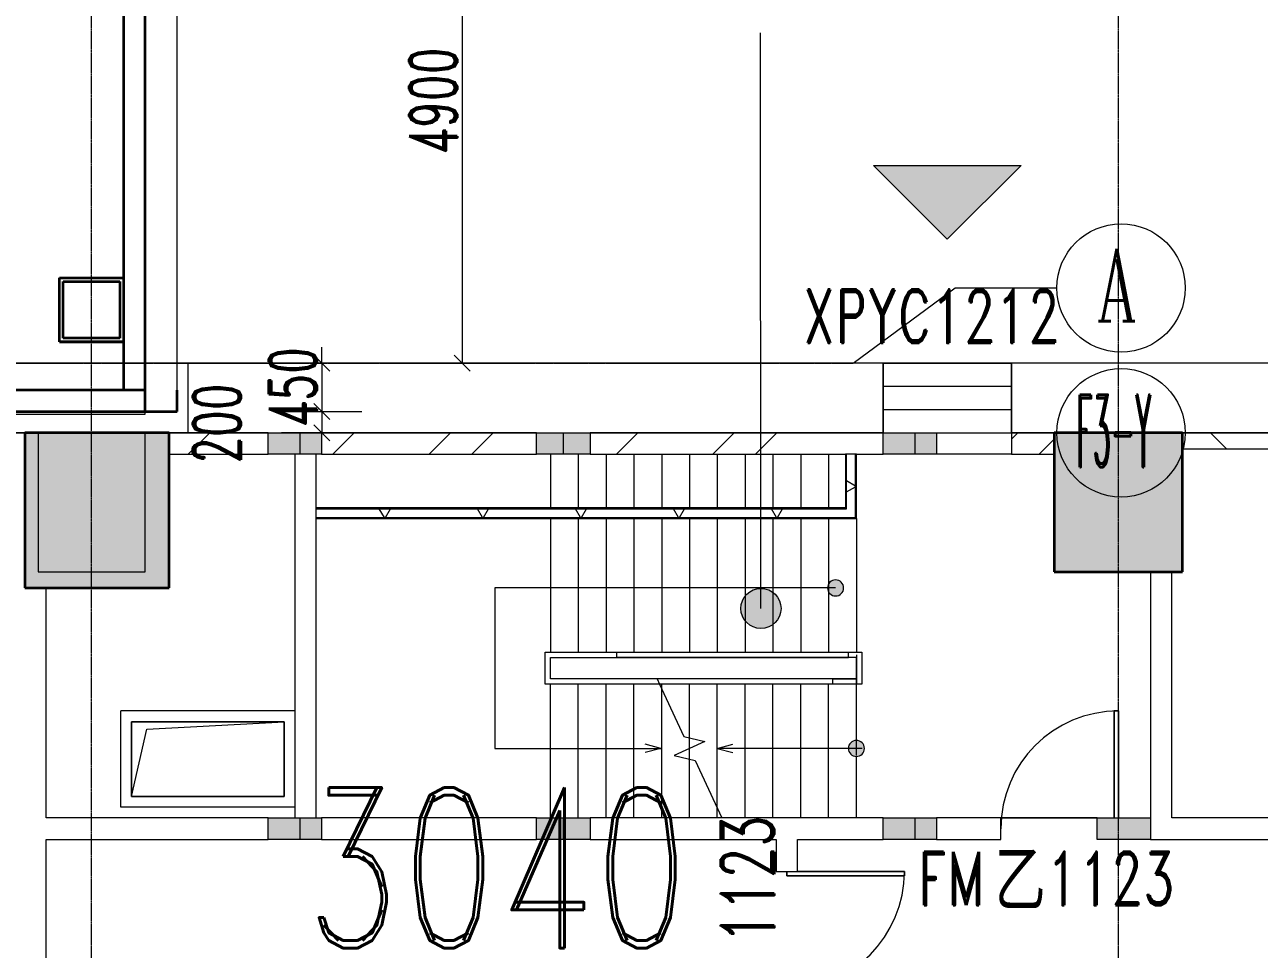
# Model space of a CAD drawing. Header units: millimetres. Extents: x -150677 to 326800, y -31706 to 192400.
# Drawn here: x 244175 to 255717, y 153573 to 162215 of the extents above; entities that cross this region are included whole.
import ezdxf

# ---------------------------------------------------------------- set-up
doc = ezdxf.new("R2010")
doc.units = ezdxf.units.MM
for name, pattern in [('X-HLP3-AR-F3-LAY-03-001$0$X-HLP3-AR-PB6A-LAY-03-001$0$轴网线', [22.24, 12.7, -3.18, 3.18, -3.18]), ('X-HLP3-AR-F3-LAY-03-001$0$架空线', [3.97, 2.38, -1.59]), ('X-HLP3-AR-F3-LAY-03-001$0$轴网线', [22.04, 18.38, -1.83, 0, -1.83])]:
    doc.linetypes.add(name, pattern=pattern)
doc.layers.get('0').update_dxf_attribs({"color": 8})
doc.layers.get('Defpoints').update_dxf_attribs({"color": 8})
for name, color, linetype, lineweight in [('X-HLP3-AR-F3-LAY-03-001$0$A-ANNO-DIMS', 8, 'Continuous', 9), ('X-HLP3-AR-F3-LAY-03-001$0$A-ANNO-NOTE', 8, 'Continuous', 5), ('X-HLP3-AR-F3-LAY-03-001$0$A-AREA-IDEN', 8, 'Continuous', 9), ('X-HLP3-AR-F3-LAY-03-001$0$A-DETL-GENF', 8, 'Continuous', 18), ('X-HLP3-AR-F3-LAY-03-001$0$A-DOOR', 8, 'Continuous', 5), ('X-HLP3-AR-F3-LAY-03-001$0$A-DOOR-IDEN', 8, 'Continuous', 9), ('X-HLP3-AR-F3-LAY-03-001$0$A-DOOR-OPNG', 8, 'Continuous', 5), ('X-HLP3-AR-F3-LAY-03-001$0$A-FLOR', 8, 'Continuous', 5), ('X-HLP3-AR-F3-LAY-03-001$0$A-FLOR-HRAL', 8, 'Continuous', 5), ('X-HLP3-AR-F3-LAY-03-001$0$A-GENM', 8, 'Continuous', 5), ('X-HLP3-AR-F3-LAY-03-001$0$A-GLAZ', 8, 'Continuous', 5), ('X-HLP3-AR-F3-LAY-03-001$0$A-GLAZ-IDEN', 8, 'Continuous', 9), ('X-HLP3-AR-F3-LAY-03-001$0$A-WALL', 8, 'Continuous', 5), ('X-HLP3-AR-F3-LAY-03-001$0$A-WALL-FNSH', 8, 'Continuous', 9), ('X-HLP3-AR-F3-LAY-03-001$0$A-WALL-PATT', 8, 'Continuous', 9), ('X-HLP3-AR-F3-LAY-03-001$0$S-COLS', 8, 'Continuous', 5), ('X-HLP3-AR-F3-LAY-03-001$0$S-GRID', 8, 'Continuous', 9), ('X-HLP3-AR-F3-LAY-03-001$0$S-STRS', 8, 'Continuous', 5), ('X-HLP3-AR-F3-LAY-03-001$0$S-STRS-MBND', 8, 'Continuous', 5), ('X-HLP3-AR-F3-LAY-03-001$0$X-HLP3-AR-PB6A-LAY-03-001$0$A-ANNO-DIMS', 211, 'Continuous', 15), ('X-HLP3-AR-F3-LAY-03-001$0$X-HLP3-AR-PB6A-LAY-03-001$0$A-DETL', 90, 'Continuous', 18), ('X-HLP3-AR-F3-LAY-03-001$0$X-HLP3-AR-PB6A-LAY-03-001$0$A-DETL-GENF', 92, 'Continuous', 18), ('X-HLP3-AR-F3-LAY-03-001$0$X-HLP3-AR-PB6A-LAY-03-001$0$A-FLOR', 192, 'Continuous', 15), ('X-HLP3-AR-F3-LAY-03-001$0$X-HLP3-AR-PB6A-LAY-03-001$0$A-WALL', 113, 'Continuous', 15), ('X-HLP3-AR-F3-LAY-03-001$0$X-HLP3-AR-PB6A-LAY-03-001$0$S-COLS', 52, 'Continuous', 15), ('X-HLP3-AR-F3-LAY-03-001$0$X-HLP3-AR-PB6A-LAY-03-001$0$S-GRID', 1, 'Continuous', 15), ('X-HLP3-AR-F3-LAY-03-001$0$X-HLP3-AR-PB6A-LAY-03-001$0$S-GRID-IDEN', 1, 'Continuous', 18)]:
    doc.layers.add(name, color=color, linetype=linetype, lineweight=lineweight)
doc.styles.add('X-HLP3-AR-F3-LAY-03-001$0$RomanD', font='romand__.ttf', dxfattribs={"width": 0.7, "height": 1500})
doc.styles.add('X-HLP3-AR-F3-LAY-03-001$0$RomanD_1', font='romand__.ttf', dxfattribs={"width": 0.7, "height": 500})
doc.styles.add('X-HLP3-AR-F3-LAY-03-001$0$RomanD_3', font='romand__.ttf', dxfattribs={"width": 0.65, "height": 1400})
doc.styles.add('X-HLP3-AR-F3-LAY-03-001$0$X-HLP3-AR-PB6A-LAY-03-001$0$RomanC', font='romanc__.ttf', dxfattribs={"width": 0.65, "height": 675})
doc.styles.add('X-HLP3-AR-F3-LAY-03-001$0$X-HLP3-AR-PB6A-LAY-03-001$0$RomanD', font='romand__.ttf', dxfattribs={"width": 0.3, "height": 675})
doc.styles.add('X-HLP3-AR-F3-LAY-03-001$0$X-HLP3-AR-PB6A-LAY-03-001$0$RomanD_1', font='romand__.ttf', dxfattribs={"width": 0.65, "height": 450})
doc.styles.add('X-HLP3-AR-F3-LAY-03-001$0$微软雅黑', font='Microsoft YaHei.ttf', dxfattribs={"width": 0.7, "height": 500})
doc.dimstyles.new('X-HLP3-AR-F3-LAY-03-001$0$第一_二道尺寸线', dxfattribs={"dimscale": 304.8, "dimtxt": 1405.004626, "dimasz": 1.64042, "dimexe": 4.10105, "dimexo": 0.0625, "dimgap": 0, "dimtad": 1, "dimdec": 0, "dimzin": 0, "dimdsep": 46, "dimtxsty": 'X-HLP3-AR-F3-LAY-03-001$0$RomanD_3', "dimblk1": 'X-HLP3-AR-F3-LAY-03-001$0$_Oblique', "dimblk2": 'X-HLP3-AR-F3-LAY-03-001$0$_Oblique', "dimsah": 1, "dimcen": 0.09, "dimazin": 0, "dimtfac": 1, "dimtdec": 4, "dimtix": 1, "dimtmove": 0, "dimatfit": 3, "dimfxl": 8.2021, "dimfxlon": 1, "dimtvp": 1, "dimtolj": 1, "dimtzin": 0, "dimlwd": 18, "dimlwe": 18, "dimarcsym": 2})
pattern_1 = [(45, (-4e-09, 2e-10), (-1060.66, 1060.66), []), (135, (-4e-09, 2e-10), (-1060.66, -1060.66), [])]

# ---------------------------------------------------------------- blocks, each defined once
blk = doc.blocks.new('X-HLP3-AR-F3-LAY-03-001$0$X-ST-F3-03-C-001_HLP2_rvt-1-LAY-3F-1_500-A')
at = {"layer": 'X-HLP3-AR-F3-LAY-03-001$0$S-COLS', "true_color": 0xc0c0c0}
for points in [[(244716, 156950), (245525, 156950), (245525, 158400), (244175, 158400), (244180, 156950), (244661, 156950)], [(253800, 157100), (255000, 157100), (255000, 158400), (253800, 158400), (253800, 157612)]]:
    blk.add_hatch(color=9, dxfattribs=at).paths.add_polyline_path(points, flags=0)
at = {"layer": 'X-HLP3-AR-F3-LAY-03-001$0$S-COLS', "true_color": 0x808080}
for points in [[(246750, 158200), (246750, 158400), (246450, 158400), (246450, 158200), (246700, 158200)], [(246900, 158200), (246950, 158205), (246950, 158400), (246750, 158400), (246750, 158200), (246878, 158200)], [(249210, 158200), (249210, 158400), (248960, 158400), (248960, 158200), (249090, 158200)], [(249460, 158200), (249460, 158400), (249210, 158400), (249210, 158200)], [(252200, 158200), (252500, 158200), (252500, 158400), (252200, 158400), (252200, 158250)], [(252500, 158200), (252700, 158200), (252700, 158400), (252500, 158400), (252500, 158250)], [(246450, 154600), (246750, 154600), (246750, 154800), (246450, 154800), (246450, 154764)], [(246879, 154600), (246950, 154600), (246950, 154800), (246750, 154800), (246750, 154600)], [(249210, 154600), (249210, 154800), (248960, 154800), (248960, 154600)], [(249210, 154600), (249460, 154600), (249460, 154800), (249210, 154800), (249210, 154693)], [(252500, 154600), (252500, 154800), (252200, 154800), (252200, 154600)], [(252700, 154600), (252700, 154800), (252500, 154800), (252500, 154600)], [(254544, 154600), (254700, 154600), (254700, 154800), (254200, 154800), (254200, 154600), (254400, 154600)]]:
    blk.add_hatch(color=8, dxfattribs=at).paths.add_polyline_path(points, flags=0)
at = {"layer": 'X-HLP3-AR-F3-LAY-03-001$0$S-COLS', "color": 8, "lineweight": 35, "true_color": 0x808080}
for p, q in [((245525, 158400), (244175, 158400)), ((244175, 158400), (244175, 156950)), ((245525, 156950), (245525, 158400)), ((255000, 158400), (253800, 158400)), ((253800, 158400), (253800, 157100)), ((255000, 157100), (255000, 158400)), ((253800, 157100), (255000, 157100)), ((244175, 156950), (245525, 156950))]:
    blk.add_line(p, q, dxfattribs=at)
at = {"layer": 'X-HLP3-AR-F3-LAY-03-001$0$S-COLS', "color": 9, "lineweight": 15, "true_color": 0xc0c0c0}
for p, q in [((246450, 158200), (246450, 158400)), ((246450, 158400), (246750, 158400)), ((246750, 158400), (246950, 158400)), ((246750, 158200), (246750, 158400)), ((246950, 158400), (246950, 158200)), ((248960, 158400), (249210, 158400)), ((248960, 158200), (248960, 158400)), ((249210, 158400), (249460, 158400)), ((249210, 158400), (249210, 158200)), ((249460, 158400), (249460, 158200)), ((252200, 158200), (252200, 158400)), ((252200, 158400), (252500, 158400)), ((252500, 158400), (252700, 158400)), ((252500, 158200), (252500, 158400)), ((252700, 158400), (252700, 158200)), ((246750, 158200), (246450, 158200)), ((246950, 158200), (246750, 158200)), ((249210, 158200), (248960, 158200)), ((249460, 158200), (249210, 158200)), ((252500, 158200), (252200, 158200)), ((252700, 158200), (252500, 158200)), ((246450, 154600), (246450, 154800)), ((246450, 154800), (246750, 154800)), ((246750, 154800), (246950, 154800)), ((246750, 154600), (246750, 154800)), ((246950, 154800), (246950, 154600)), ((248960, 154800), (249210, 154800)), ((248960, 154600), (248960, 154800)), ((249210, 154800), (249460, 154800)), ((249210, 154800), (249210, 154600)), ((249460, 154800), (249460, 154600)), ((252200, 154600), (252200, 154800)), ((252200, 154800), (252500, 154800)), ((252500, 154800), (252700, 154800)), ((252500, 154600), (252500, 154800)), ((252700, 154800), (252700, 154600)), ((254200, 154800), (254500, 154800)), ((254200, 154600), (254200, 154800)), ((254500, 154800), (254700, 154800)), ((254700, 154800), (254700, 154600)), ((246750, 154600), (246450, 154600)), ((246950, 154600), (246750, 154600)), ((249210, 154600), (248960, 154600)), ((249460, 154600), (249210, 154600)), ((252500, 154600), (252200, 154600)), ((252700, 154600), (252500, 154600)), ((254700, 154600), (254200, 154600))]:
    blk.add_line(p, q, dxfattribs=at)
blk = doc.blocks.new('X-HLP3-AR-F3-LAY-03-001$0$栏杆扶手 - 栏杆扶手-1431044-LAY-3F-1_500-A')
at = {"layer": 'X-HLP3-AR-F3-LAY-03-001$0$A-FLOR-HRAL', "lineweight": 15}
for p, q in [((249040, 156350), (249710, 156350)), ((249040, 156050), (249040, 156350)), ((249090, 156300), (249710, 156300)), ((249090, 156100), (249090, 156300)), ((249090, 156050), (249040, 156050)), ((249090, 156050), (249040, 156050)), ((249090, 156050), (249040, 156050)), ((250087, 156100), (249090, 156100)), ((250110, 156050), (249090, 156050))]:
    blk.add_line(p, q, dxfattribs=at)
blk = doc.blocks.new('X-HLP3-AR-F3-LAY-03-001$0$顶部扶栏类型 - 顶部扶栏_内部_-1431052-LAY-3F-1_500-A')
at = {"layer": 'X-HLP3-AR-F3-LAY-03-001$0$A-FLOR-HRAL', "lineweight": 15}
for p, q in [((249710, 156300), (249710, 156350)), ((249710, 156350), (251875, 156350)), ((251875, 156300), (249710, 156300)), ((251875, 156300), (251875, 156350)), ((251875, 156350), (252000, 156350)), ((251950, 156300), (251875, 156300)), ((251950, 156225), (251950, 156300)), ((252000, 156350), (252000, 156225)), ((251950, 156100), (251950, 156225)), ((252000, 156225), (252000, 156050)), ((252000, 156050), (251950, 156050))]:
    blk.add_line(p, q, dxfattribs=at)
blk = doc.blocks.new('X-HLP3-AR-F3-LAY-03-001$0$顶部扶栏类型 - 顶部扶栏_内部_-V28-LAY-3F-1_500-A')
at = {"layer": 'X-HLP3-AR-F3-LAY-03-001$0$A-FLOR-HRAL', "lineweight": 15}
for p, q in [((249710, 156350), (251875, 156350)), ((249710, 156300), (251875, 156300)), ((251875, 156350), (252000, 156350)), ((251950, 156325), (251950, 156225)), ((252000, 156350), (252000, 156225)), ((251950, 156225), (251950, 156100)), ((252000, 156225), (252000, 156050)), ((252000, 156050), (251950, 156050))]:
    blk.add_line(p, q, dxfattribs=at)
blk = doc.blocks.new('X-HLP3-AR-F3-LAY-03-001$0$顶部扶栏类型 - 顶部扶栏_内部_-1431166-LAY-3F-1_500-A')
at = {"layer": 'X-HLP3-AR-F3-LAY-03-001$0$A-FLOR-HRAL', "lineweight": 15}
for p, q in [((251730, 156050), (251730, 156100)), ((251730, 156100), (251950, 156100)), ((251950, 156050), (251730, 156050)), ((251950, 156100), (251950, 156050))]:
    blk.add_line(p, q, dxfattribs=at)
blk = doc.blocks.new('X-HLP3-AR-F3-LAY-03-001$0$顶部扶栏类型 - 顶部扶栏_内部_-V29-LAY-3F-1_500-A')
at = {"layer": 'X-HLP3-AR-F3-LAY-03-001$0$A-FLOR-HRAL', "lineweight": 15}
for p, q in [((250087, 156100), (250110, 156050)), ((251950, 156100), (250087, 156100)), ((251950, 156050), (250110, 156050)), ((251950, 156050), (251950, 156100))]:
    blk.add_line(p, q, dxfattribs=at)
blk = doc.blocks.new('X-HLP3-AR-F3-LAY-03-001$0$上楼梯路径-B - 顺砌剖面-V94-LAY-3F-1_500-A')
at = {"layer": 'X-HLP3-AR-F3-LAY-03-001$0$A-DETL-GENF', "true_color": 0x808080}
blk.add_hatch(color=8, dxfattribs=at).paths.add_polyline_path([(0, 160), (19, 160), (53, 179), (72, 213), (72, 242), (65, 270), (38, 297), (0, 307), (-37, 297), (-65, 270), (-75, 232), (-65, 200), (-53, 179), (-19, 160)], flags=0)
at = {"layer": 'X-HLP3-AR-F3-LAY-03-001$0$A-DETL-GENF'}
for p, q in [((-1300, 232), (-1155, 271)), ((-79, 232), (-1300, 232)), ((-1300, 232), (-1155, 193)), ((53, 232), (-70, 232))]:
    blk.add_line(p, q, dxfattribs=at)
for start, end in [(360, 180), (180, 360)]:
    blk.add_arc((0, 232), 75, start, end, dxfattribs=at)
blk = doc.blocks.new('X-HLP3-AR-F3-LAY-03-001$0$下楼梯路径-D - 顺砌剖面-1884693-LAY-3F-1_500-A')
at = {"layer": 'X-HLP3-AR-F3-LAY-03-001$0$A-DETL-GENF', "true_color": 0x808080}
blk.add_hatch(color=8, dxfattribs=at).paths.add_polyline_path([(671, 1236), (634, 1226), (606, 1198), (599, 1180), (599, 1142), (606, 1123), (634, 1096), (671, 1086), (704, 1096), (724, 1108), (736, 1123), (746, 1161), (736, 1198), (709, 1226), (691, 1231)], flags=0)
at = {"layer": 'X-HLP3-AR-F3-LAY-03-001$0$A-DETL-GENF'}
for p, q in [((599, 1161), (-2515, 1161)), ((-2515, 1161), (-2515, -339)), ((671, 1161), (599, 1161)), ((-2515, -339), (-964, -339)), ((-964, -339), (-1109, -300)), ((-964, -339), (-1109, -378))]:
    blk.add_line(p, q, dxfattribs=at)
for start, end in [(0, 180), (180, 360)]:
    blk.add_arc((671, 1161), 75, start, end, dxfattribs=at)
blk = doc.blocks.new('X-HLP3-AR-F3-LAY-03-001$0$AR-F3-00-STA-001_HLP2_rvt-1-LAY-3F-1_500-A')
at = {"layer": 'X-HLP3-AR-F3-LAY-03-001$0$S-STRS', "lineweight": 15}
for p, q in [((249090, 158200), (249090, 157700)), ((249350, 158200), (249350, 157700)), ((249610, 158200), (249610, 157700)), ((249870, 158200), (249870, 157700)), ((250130, 158200), (250130, 157700)), ((250390, 158200), (250390, 157700)), ((250650, 158200), (250650, 157700)), ((250910, 158200), (250910, 157700)), ((251170, 158200), (251170, 157700)), ((251430, 158200), (251430, 157700)), ((251690, 158200), (251690, 157700)), ((249090, 157600), (249090, 156350)), ((249350, 157600), (249350, 156350)), ((249610, 157600), (249610, 156350)), ((249870, 157600), (249870, 156350)), ((250130, 157600), (250130, 156350)), ((250390, 157600), (250390, 156350)), ((250650, 157600), (250650, 156350)), ((250910, 157600), (250910, 156350)), ((251170, 157600), (251170, 156350)), ((251430, 157600), (251430, 156350)), ((251690, 157600), (251690, 156983)), ((251950, 157600), (251950, 156350)), ((251690, 156983), (251690, 156917)), ((251690, 156917), (251690, 156350)), ((249090, 154800), (249090, 156050)), ((249350, 154800), (249350, 156050)), ((249610, 154800), (249610, 156050)), ((249870, 154800), (249870, 156050)), ((250130, 156008), (250130, 156050)), ((250390, 155550), (250390, 156050)), ((250650, 154892), (250650, 156050)), ((250910, 154800), (250910, 156050)), ((251170, 154800), (251170, 156050)), ((251430, 154800), (251430, 156050)), ((251690, 154800), (251690, 156050)), ((251950, 155525), (251950, 156050)), ((250130, 154800), (250130, 156008)), ((250390, 155450), (250390, 155550)), ((251950, 155383), (251950, 155525)), ((250390, 155350), (250390, 155450)), ((251950, 154800), (251950, 155378)), ((250390, 154800), (250390, 155350)), ((250650, 154800), (250650, 154892)), ((253300, 154800), (254200, 154800))]:
    blk.add_line(p, q, dxfattribs=at)
at = {"layer": 'X-HLP3-AR-F3-LAY-03-001$0$S-STRS', "linetype": 'X-HLP3-AR-F3-LAY-03-001$0$架空线', "lineweight": 15}
for p, q in [((249090, 158200), (249090, 157700)), ((249350, 158200), (249350, 157700)), ((249610, 158200), (249610, 157700)), ((249870, 158200), (249870, 157700)), ((250130, 158200), (250130, 157700)), ((250390, 158200), (250390, 157700)), ((250650, 158200), (250650, 157700)), ((250910, 158200), (250910, 157700)), ((251170, 158200), (251170, 157700)), ((251430, 158200), (251430, 157700)), ((251690, 158200), (251690, 157700)), ((249090, 157600), (249090, 156350)), ((249350, 157600), (249350, 156350)), ((249610, 157600), (249610, 156350)), ((249870, 157600), (249870, 156350)), ((250130, 157600), (250130, 156350)), ((250390, 157600), (250390, 156350)), ((250650, 157600), (250650, 156350)), ((250910, 157600), (250910, 156350)), ((251170, 157600), (251170, 156350)), ((251430, 157600), (251430, 156350)), ((251690, 157600), (251690, 156983)), ((251950, 157600), (251950, 156350)), ((251690, 156983), (251690, 156917)), ((251690, 156917), (251690, 156350)), ((249090, 154800), (249090, 156050)), ((249350, 154800), (249350, 156050)), ((249610, 154800), (249610, 156050)), ((249870, 154800), (249870, 156050)), ((250130, 156008), (250130, 156050)), ((250390, 155550), (250390, 156050)), ((250650, 154892), (250650, 156050)), ((250910, 154800), (250910, 156050)), ((251170, 154800), (251170, 156050)), ((251430, 154800), (251430, 156050)), ((251690, 154800), (251690, 156050)), ((251950, 155525), (251950, 156050)), ((250130, 154800), (250130, 156008)), ((250390, 155450), (250390, 155550)), ((251950, 155383), (251950, 155525)), ((250390, 155350), (250390, 155450)), ((251950, 154800), (251950, 155378)), ((250390, 154800), (250390, 155350)), ((250650, 154800), (250650, 154892))]:
    blk.add_line(p, q, dxfattribs=at)
at = {"layer": 'X-HLP3-AR-F3-LAY-03-001$0$S-STRS-MBND', "lineweight": 15}
for p, q in [((250110, 156050), (250337, 155563)), ((250532, 155516), (250248, 155384)), ((250337, 155563), (250532, 155516)), ((250248, 155384), (250443, 155337)), ((250443, 155337), (250693, 154800))]:
    blk.add_line(p, q, dxfattribs=at)
at = {"lineweight": 15}
for name, p in [('X-HLP3-AR-F3-LAY-03-001$0$下楼梯路径-D - 顺砌剖面-1884693-LAY-3F-1_500-A', (251085, 155789)), ('X-HLP3-AR-F3-LAY-03-001$0$上楼梯路径-B - 顺砌剖面-V94-LAY-3F-1_500-A', (251950, 155218))]:
    blk.add_blockref(name, p, dxfattribs=at)
at = {"color": 163, "lineweight": 15, "true_color": 0x667fcc}
for name in ['X-HLP3-AR-F3-LAY-03-001$0$栏杆扶手 - 栏杆扶手-1431044-LAY-3F-1_500-A', 'X-HLP3-AR-F3-LAY-03-001$0$顶部扶栏类型 - 顶部扶栏_内部_-1431052-LAY-3F-1_500-A', 'X-HLP3-AR-F3-LAY-03-001$0$顶部扶栏类型 - 顶部扶栏_内部_-V28-LAY-3F-1_500-A', 'X-HLP3-AR-F3-LAY-03-001$0$顶部扶栏类型 - 顶部扶栏_内部_-V29-LAY-3F-1_500-A', 'X-HLP3-AR-F3-LAY-03-001$0$顶部扶栏类型 - 顶部扶栏_内部_-1431166-LAY-3F-1_500-A']:
    blk.add_blockref(name, (0, 0), dxfattribs=at)
blk = doc.blocks.new('X-HLP3-AR-F3-LAY-03-001$0$单扇平开防火门_带观察窗 - FM乙1123-V52-LAY-3F-1_500-A')
at = {"layer": 'X-HLP3-AR-F3-LAY-03-001$0$A-DOOR'}
for p, q in [((550, 1100), (510, 1100)), ((510, 1100), (510, 100)), ((510, 1100), (550, 1100)), ((510, 900), (510, 1100)), ((550, 100), (550, 1100)), ((550, 1100), (550, 900)), ((510, 700), (510, 900)), ((550, 900), (550, 700)), ((510, 100), (510, 700)), ((550, 700), (550, 100))]:
    blk.add_line(p, q, dxfattribs=at)
blk.add_arc((550, 0), 1100, 90, 180, dxfattribs=at)
at = {"layer": 'X-HLP3-AR-F3-LAY-03-001$0$A-DOOR-OPNG'}
blk.add_line((-550, -100), (-550, 100), dxfattribs=at)
blk = doc.blocks.new('X-HLP3-AR-F3-LAY-03-001$0$单扇平开防火门_带观察窗 - FM甲1123-4703356-LAY-3F-1_500-A')
at = {"layer": 'X-HLP3-AR-F3-LAY-03-001$0$A-DOOR'}
for p, q in [((510, -1100), (510, 0)), ((550, 0), (510, 0)), ((510, 0), (510, -700)), ((510, 0), (550, 0)), ((550, 0), (550, -1100)), ((550, -700), (550, -100)), ((510, -700), (510, -900)), ((550, -900), (550, -700)), ((510, -900), (510, -1100)), ((550, -1100), (550, -900)), ((550, -1100), (510, -1100)), ((510, -1100), (550, -1100))]:
    blk.add_line(p, q, dxfattribs=at)
blk.add_arc((550, 0), 1100, 180, 270, dxfattribs=at)
at = {"layer": 'X-HLP3-AR-F3-LAY-03-001$0$A-DOOR-OPNG'}
for p, q in [((-550, 100), (-550, -100)), ((550, 99), (550, -100))]:
    blk.add_line(p, q, dxfattribs=at)
blk = doc.blocks.new('X-HLP3-AR-F3-LAY-03-001$0$单扇窗 - XPYC1212-4534986-LAY-3F-1_500-A')
at = {"layer": 'X-HLP3-AR-F3-LAY-03-001$0$A-GLAZ'}
for p, q in [((100, 330), (-600, 330)), ((-600, 330), (-600, -320)), ((600, -320), (600, 330)), ((600, 113), (-600, 113)), ((-600, -103), (600, -103)), ((-600, -320), (600, -320))]:
    blk.add_line(p, q, dxfattribs=at)
blk = doc.blocks.new('X-HLP3-AR-F3-LAY-03-001$0$楼板洞口-A - F01-翻边100-4952696-LAY-3F-1_500-A')
at = {"layer": 'X-HLP3-AR-F3-LAY-03-001$0$A-GENM'}
for p, q in [((-100, -100), (-100, 800)), ((1525, 800), (-100, 800)), ((0, 0), (0, 700)), ((0, 700), (1425, 700)), ((0, 700), (0, 0)), ((1425, 700), (0, 700)), ((142.5, 630), (1425, 700)), ((1425, 700), (1425, 0)), ((1425, 0), (1425, 700)), ((0, 0), (142.5, 630)), ((1425, 0), (0, 0)), ((0, 0), (1425, 0)), ((1525, -100), (-100, -100))]:
    blk.add_line(p, q, dxfattribs=at)
blk = doc.blocks.new('X-HLP3-AR-F3-LAY-03-001$0$_Oblique')
at = {"color": 0, "linetype": 'ByBlock', "lineweight": -2}
blk.add_line((-0.5, -0.5), (0.5, 0.5), dxfattribs=at)
blk = doc.blocks.new('*D928')
at = {"layer": 'Defpoints', "color": 0, "transparency": 16777216}
for p in [(308800, 158400), (311300, 158400), (308800, 151200), (172800, -17706.224274), (180000, -17706.224274), (180000, -20206.224274)]:
    blk.add_point(p, dxfattribs=at)
at = {"layer": 'X-HLP3-AR-F3-LAY-03-001$0$A-ANNO-DIMS', "color": 0, "lineweight": 18, "transparency": 16777216}
for p, q in [((308819.05, 158400), (312550, 158400)), ((311300, 151200), (311300, 158400)), ((308819.05, 151200), (312550, 151200)), ((172800, -17725.274274), (172800, -21456.224274)), ((180000, -17725.274274), (180000, -21456.224274)), ((172800, -20206.224274), (180000, -20206.224274))]:
    blk.add_line(p, q, dxfattribs=at)
at = {"layer": 'X-HLP3-AR-F3-LAY-03-001$0$A-ANNO-DIMS', "color": 0, "lineweight": 18, "transparency": 16777216, "xscale": 500.0000000000001, "yscale": 500.0000000000001, "zscale": 500.0000000000001}
for p, rotation in [((311300, 158400), 90), ((311300, 151200), 270), ((172800, -20206.224274), 180)]:
    blk.add_blockref('X-HLP3-AR-F3-LAY-03-001$0$_Oblique', p, dxfattribs=dict(at, rotation=rotation))
blk.add_blockref('X-HLP3-AR-F3-LAY-03-001$0$_Oblique', (180000, -20206.224274), dxfattribs=at)
at = {"layer": 'X-HLP3-AR-F3-LAY-03-001$0$A-ANNO-DIMS', "color": 0, "lineweight": 18, "transparency": 16777216, "insert": (310600, 154800), "char_height": 1400, "width": 3890.7820424, "attachment_point": 5, "rotation": 90, "style": 'X-HLP3-AR-F3-LAY-03-001$0$RomanD_3'}
blk.add_mtext('\\A1;7200', dxfattribs=at)
at = {"layer": 'X-HLP3-AR-F3-LAY-03-001$0$A-ANNO-DIMS', "color": 0, "lineweight": 18, "transparency": 16777216, "insert": (176400, -19506.224274), "char_height": 1400, "width": 3890.7820424, "attachment_point": 5, "style": 'X-HLP3-AR-F3-LAY-03-001$0$RomanD_3'}
blk.add_mtext('\\A1;7200', dxfattribs=at)
blk = doc.blocks.new('*D929')
at = {"layer": 'Defpoints', "color": 0, "transparency": 16777216}
for p in [(308800, 159050), (311300, 159050), (308800, 158400), (180000, -17706), (187200, -17706), (187200, -20206)]:
    blk.add_point(p, dxfattribs=at)
at = {"layer": 'X-HLP3-AR-F3-LAY-03-001$0$A-ANNO-DIMS', "color": 0, "lineweight": 18, "transparency": 16777216}
for p, q in [((311300, 159050), (311300, 159550)), ((308819, 159050), (312550, 159050)), ((311300, 158400), (311300, 159050)), ((308819, 158400), (312550, 158400)), ((311300, 158400), (311300, 157900)), ((180000, -17725), (180000, -21456)), ((187200, -17725), (187200, -21456)), ((180000, -20206), (187200, -20206))]:
    blk.add_line(p, q, dxfattribs=at)
at = {"layer": 'X-HLP3-AR-F3-LAY-03-001$0$A-ANNO-DIMS', "color": 0, "lineweight": 18, "transparency": 16777216, "xscale": 500.0000000000001, "yscale": 500.0000000000001, "zscale": 500.0000000000001}
for p, rotation in [((311300, 159050), 270), ((311300, 158400), 90), ((180000, -20206), 180)]:
    blk.add_blockref('X-HLP3-AR-F3-LAY-03-001$0$_Oblique', p, dxfattribs=dict(at, rotation=rotation))
blk.add_blockref('X-HLP3-AR-F3-LAY-03-001$0$_Oblique', (187200, -20206), dxfattribs=at)
at = {"layer": 'X-HLP3-AR-F3-LAY-03-001$0$A-ANNO-DIMS', "color": 0, "lineweight": 18, "transparency": 16777216, "insert": (310600, 158725), "char_height": 1400, "width": 2918.09, "attachment_point": 5, "rotation": 90, "style": 'X-HLP3-AR-F3-LAY-03-001$0$RomanD_3'}
blk.add_mtext('\\A1;650', dxfattribs=at)
at = {"layer": 'X-HLP3-AR-F3-LAY-03-001$0$A-ANNO-DIMS', "color": 0, "lineweight": 18, "transparency": 16777216, "insert": (183600, -19506), "char_height": 1400, "width": 3890.78, "attachment_point": 5, "style": 'X-HLP3-AR-F3-LAY-03-001$0$RomanD_3'}
blk.add_mtext('\\A1;7200', dxfattribs=at)
blk = doc.blocks.new('*D930')
at = {"layer": 'Defpoints', "color": 0, "transparency": 16777216}
for p in [(312800, 159050), (312800, -650), (315300, -650), (187200, -17706), (194400, -17706), (194400, -20206)]:
    blk.add_point(p, dxfattribs=at)
at = {"layer": 'X-HLP3-AR-F3-LAY-03-001$0$A-ANNO-DIMS', "color": 0, "lineweight": 18, "transparency": 16777216}
for p, q in [((312819, 159050), (316550, 159050)), ((315300, 159050), (315300, -650)), ((312819, -650), (316550, -650)), ((187200, -17725), (187200, -21456)), ((194400, -17725), (194400, -21456)), ((187200, -20206), (194400, -20206))]:
    blk.add_line(p, q, dxfattribs=at)
at = {"layer": 'X-HLP3-AR-F3-LAY-03-001$0$A-ANNO-DIMS', "color": 0, "lineweight": 18, "transparency": 16777216, "xscale": 500.0000000000001, "yscale": 500.0000000000001, "zscale": 500.0000000000001}
for p, rotation in [((315300, 159050), 90), ((315300, -650), 270), ((187200, -20206), 180)]:
    blk.add_blockref('X-HLP3-AR-F3-LAY-03-001$0$_Oblique', p, dxfattribs=dict(at, rotation=rotation))
blk.add_blockref('X-HLP3-AR-F3-LAY-03-001$0$_Oblique', (194400, -20206), dxfattribs=at)
at = {"layer": 'X-HLP3-AR-F3-LAY-03-001$0$A-ANNO-DIMS', "color": 0, "lineweight": 18, "transparency": 16777216, "insert": (314600, 79200), "char_height": 1400, "width": 5836.17, "attachment_point": 5, "rotation": 90, "style": 'X-HLP3-AR-F3-LAY-03-001$0$RomanD_3'}
blk.add_mtext('\\A1;159700', dxfattribs=at)
at = {"layer": 'X-HLP3-AR-F3-LAY-03-001$0$A-ANNO-DIMS', "color": 0, "lineweight": 18, "transparency": 16777216, "insert": (190800, -19506), "char_height": 1400, "width": 3890.78, "attachment_point": 5, "style": 'X-HLP3-AR-F3-LAY-03-001$0$RomanD_3'}
blk.add_mtext('\\A1;7200', dxfattribs=at)
blk = doc.blocks.new('*D932')
at = {"layer": 'Defpoints', "color": 0, "transparency": 16777216}
for p in [(293100, 180900), (-300, 178400), (293100, 178400), (201600, -17706.224274), (208800, -17706.224274), (208800, -20206.224274)]:
    blk.add_point(p, dxfattribs=at)
at = {"layer": 'X-HLP3-AR-F3-LAY-03-001$0$A-ANNO-DIMS', "color": 0, "lineweight": 18, "transparency": 16777216}
for p, q in [((-300, 178419.05), (-300, 182150)), ((293100, 178419.05), (293100, 182150)), ((-300, 180900), (293100, 180900)), ((201600, -17725.274274), (201600, -21456.224274)), ((208800, -17725.274274), (208800, -21456.224274)), ((201600, -20206.224274), (208800, -20206.224274))]:
    blk.add_line(p, q, dxfattribs=at)
at = {"layer": 'X-HLP3-AR-F3-LAY-03-001$0$A-ANNO-DIMS', "color": 0, "lineweight": 18, "transparency": 16777216, "xscale": 500.0000000000001, "yscale": 500.0000000000001, "zscale": 500.0000000000001, "rotation": 180}
for p in [(-300, 180900), (201600, -20206.224274)]:
    blk.add_blockref('X-HLP3-AR-F3-LAY-03-001$0$_Oblique', p, dxfattribs=at)
at = {"layer": 'X-HLP3-AR-F3-LAY-03-001$0$A-ANNO-DIMS', "color": 0, "lineweight": 18, "transparency": 16777216, "xscale": 500.0000000000001, "yscale": 500.0000000000001, "zscale": 500.0000000000001}
for p in [(293100, 180900), (208800, -20206.224274)]:
    blk.add_blockref('X-HLP3-AR-F3-LAY-03-001$0$_Oblique', p, dxfattribs=at)
at = {"layer": 'X-HLP3-AR-F3-LAY-03-001$0$A-ANNO-DIMS', "color": 0, "lineweight": 18, "transparency": 16777216, "char_height": 1400, "attachment_point": 5, "style": 'X-HLP3-AR-F3-LAY-03-001$0$RomanD_3'}
for s, insert, width in [('\\A1;293400', (146400, 181600), 5836.1730636), ('\\A1;7200', (205200, -19506.224274), 3890.7820424)]:
    blk.add_mtext(s, dxfattribs=dict(at, insert=insert, width=width))
blk = doc.blocks.new('X-HLP3-AR-F3-LAY-03-001$0$X-HLP3-AR-PB6A-LAY-03-001$0$_Oblique')
at = {"color": 0, "linetype": 'ByBlock', "lineweight": -2}
blk.add_line((-0.5, -0.5), (0.5, 0.5), dxfattribs=at)
blk = doc.blocks.new('X-HLP3-AR-F3-LAY-03-001$0$X-HLP3-AR-PB6A-LAY-03-001$0$钢_柱_箱形 - 口600X600X35X35-343924-3F')
at = {"layer": 'X-HLP3-AR-F3-LAY-03-001$0$X-HLP3-AR-PB6A-LAY-03-001$0$S-COLS', "color": 40, "lineweight": 35}
for p, q in [((-300, -300), (-300, 300)), ((-300, 300), (300, 300)), ((-300, -300), (-300, 300)), ((-300, 300), (300, 300)), ((-265, -265), (-265, 265)), ((-265, 265), (265, 265)), ((265, 265), (265, -265)), ((300, 300), (300, -300)), ((300, 300), (300, -300)), ((300, -300), (-300, -300)), ((-300, -300), (300, -300)), ((265, -265), (-265, -265))]:
    blk.add_line(p, q, dxfattribs=at)

msp = doc.modelspace()

# ---------------------------------------------------------------- hatches: boundary and pattern name
at = {"layer": 'X-HLP3-AR-F3-LAY-03-001$0$A-ANNO-NOTE'}
msp.add_hatch(color=256, dxfattribs=at).paths.add_polyline_path([(252800, 160210.7), (253489.3, 160900), (252110.7, 160900), (252200, 160810.7)], flags=0)
at = {"layer": 'X-HLP3-AR-F3-LAY-03-001$0$A-AREA-IDEN', "lineweight": 18}
h = msp.add_hatch(color=256, dxfattribs=at)
edge = h.paths.add_edge_path(flags=0)
edge.add_arc((251058.1, 156758.2), 187.5, 0, 360)
at = {"layer": 'X-HLP3-AR-F3-LAY-03-001$0$A-WALL-PATT', "lineweight": 5}
h = msp.add_hatch(dxfattribs=at)
h.set_pattern_fill('FP_14', color=256, style=0, pattern_type=2)
h.set_pattern_definition(pattern_1)
h.paths.add_polyline_path([(230900, 158250), (237100, 158250), (237100, 158400), (230900, 158400), (230900, 158258.8)], flags=0)
h.paths.add_polyline_path([(238100, 158250), (239600, 158250), (239600, 158400), (238100, 158400), (238100, 158375.6)], flags=0)
h.paths.add_polyline_path([(223700, 158250), (226826.7, 158250), (226826.7, 158400), (223700, 158400), (223700, 158268.6)], flags=0)
h.paths.add_polyline_path([(222700, 158250), (222700, 158400), (216500, 158400), (216500, 158250)], flags=0)
h.paths.add_polyline_path([(215500, 158250), (215500, 158400), (209300, 158400), (209300, 158250), (212215.6, 158250)], flags=0)
h.paths.add_polyline_path([(202100, 158250), (208300, 158250), (208300, 158400), (202100, 158396.8)], flags=0)
h.paths.add_polyline_path([(194900, 158250), (198026.7, 158250), (198026.7, 158400), (194900, 158400), (194900, 158268.6)], flags=0)
h.paths.add_polyline_path([(193900, 158250), (193900, 158400), (187700, 158400), (187700, 158250)], flags=0)
h.paths.add_polyline_path([(186700, 158250), (186700, 158400), (180500, 158400), (180500, 158250), (183375, 158250)], flags=0)
h.paths.add_polyline_path([(179500, 158250), (179500, 158400), (173300, 158396.8), (173300, 158250), (176164.8, 158250)], flags=0)
h.paths.add_polyline_path([(169226.7, 158250), (169226.7, 158400), (166100, 158400), (166100, 158250), (168954.7, 158250)], flags=0)
h.paths.add_polyline_path([(144500, 158250), (150700, 158250), (150700, 158400), (144500, 158396.8)], flags=0)
h.paths.add_polyline_path([(157900, 158250), (157900, 158400), (151700, 158400), (151700, 158250), (154534.4, 158250)], flags=0)
h.paths.add_polyline_path([(165100, 158250), (165100, 158400), (158900, 158400), (158900, 158250)], flags=0)
h.paths.add_polyline_path([(140114.1, 158250), (140426.7, 158250), (140426.7, 158400), (137300, 158400), (137300, 158250)], flags=0)
h.paths.add_polyline_path([(122900, 158250), (124400, 158250), (124400, 158400), (122900, 158400)], flags=0)
h.paths.add_polyline_path([(132903.9, 158250), (136300, 158250), (136300, 158400), (130100, 158400), (130100, 158250)], flags=0)
h.paths.add_polyline_path([(121900, 158250), (121900, 158400), (115700, 158400), (115700, 158250), (118483.6, 158250)], flags=0)
h.paths.add_polyline_path([(129100, 158250), (129100, 158400), (127600, 158400), (127600, 158250), (129050, 158250)], flags=0)
h.paths.add_polyline_path([(111626.7, 158250), (111626.7, 158400), (108500, 158400), (108500, 158250), (111273.4, 158250)], flags=0)
h.paths.add_polyline_path([(107500, 158250), (107500, 158400), (101300, 158400), (101300, 158250)], flags=0)
h.paths.add_polyline_path([(100300, 158250), (100300, 158400), (94100, 158400), (94100, 158250), (96853.1, 158250)], flags=0)
h.paths.add_polyline_path([(86900, 158250), (93100, 158250), (93100, 158400), (86900, 158396.8)], flags=0)
h.paths.add_polyline_path([(58100, 158250), (64300, 158250), (64300, 158400), (58100, 158396.8)], flags=0)
h.paths.add_polyline_path([(82432.8, 158250), (82826.7, 158250), (82826.7, 158400), (79700, 158400), (79700, 158250)], flags=0)
h.paths.add_polyline_path([(65300, 158250), (71500, 158250), (71500, 158400), (65300, 158400), (65300, 158354.1)], flags=0)
h.paths.add_polyline_path([(78700, 158250), (78700, 158400), (72500, 158400), (72500, 158250)], flags=0)
h.paths.add_polyline_path([(53592.2, 158250), (54026.7, 158250), (54026.7, 158400), (50900, 158400), (50900, 158250)], flags=0)
h.paths.add_polyline_path([(49900, 158250), (49900, 158400), (43700, 158400), (43700, 158250)], flags=0)
h.paths.add_polyline_path([(42700, 158250), (42700, 158400), (36500, 158400), (36500, 158250), (39171.9, 158250)], flags=0)
h.paths.add_polyline_path([(35500, 158250), (35500, 158400), (29300, 158400), (29300, 158250)], flags=0)
h.paths.add_polyline_path([(28300, 158250), (28300, 158400), (22100, 158400), (22100, 158250), (24751.6, 158250)], flags=0)
h.paths.add_polyline_path([(6700, 158250), (6700, 158400), (6000, 158400), (6000, 158250)], flags=0)
h.paths.add_polyline_path([(10331.2, 158250), (13900, 158250), (13900, 158400), (7700, 158400), (7700, 158250)], flags=0)
h.paths.add_polyline_path([(21100, 158250), (21100, 158400), (14900, 158400), (14900, 158250)], flags=0)
h.paths.add_polyline_path([(4500, 158250), (4500, 158400), (3150, 158400), (3150, 158250)], flags=0)
h.paths.add_polyline_path([(243834.3, 158250), (244175, 158250), (244174.4, 158400), (242800, 158400), (242800, 158250)], flags=0)
h.paths.add_polyline_path([(1650, 158250), (1650, 158400), (1450, 158400), (1450, 158250)], flags=0)
h = msp.add_hatch(dxfattribs=at)
h.set_pattern_fill('FP_17', color=256, style=0, pattern_type=2)
h.set_pattern_definition([(45, (-4e-09, 2e-10), (-1325.825, 1325.825), []), (45, (-4e-09, 400), (-1325.825, 1325.825), []), (45, (-4e-09, 1300), (-1325.825, 1325.825), [1875, -625])])
h.paths.add_polyline_path([(253800, 158200), (253800, 158400), (253400, 158400), (253400, 158200)], flags=0)
h.paths.add_polyline_path([(248266.4, 158200), (248960, 158200), (248960, 158400), (246950, 158400), (246950, 158200), (246956.2, 158200)], flags=0)
h.paths.add_polyline_path([(249460, 158200), (252200, 158200), (252200, 158400), (249460, 158400), (249460, 158296.6)], flags=0)
h.paths.add_polyline_path([(245525, 158200), (246450, 158200), (246450, 158400), (245525, 158400), (245525, 158301.1)], flags=0)
h = msp.add_hatch(dxfattribs=at)
h.set_pattern_fill('FP_14', color=256, style=0, pattern_type=2)
h.set_pattern_definition(pattern_1)
h.paths.add_polyline_path([(255000, 158250), (263400, 158250), (263400, 158400), (255000, 158396.4)], flags=0)
h.paths.add_polyline_path([(268020.8, 158250), (268300, 158250), (268300, 158400), (264600, 158400), (264600, 158250), (267200, 158250)], flags=0)
h = msp.add_hatch(dxfattribs=at)
h.set_pattern_fill('FP_12', color=256, angle=180, style=0, pattern_type=2)
h.set_pattern_definition([(90, (251950, 157900), (-793.75, 5e-14), []), (150, (251950, 157900), (-396.9, -687.4), []), (210, (251950, 157900), (396.9, -687.4), [])])
h.paths.add_polyline_path([(251941, 157609), (251941, 158200), (251859, 158200), (251859, 157609), (251871.5, 157609)], flags=0)
h = msp.add_hatch(dxfattribs=at)
h.set_pattern_fill('FP_13', color=256, angle=-180, style=0, pattern_type=2)
h.set_pattern_definition([(0, (249375, 157600), (0, 793.75), []), (60, (249375, 157600), (-687.4, 396.88), []), (120, (249375, 157600), (-687.4, -396.88), [])])
h.paths.add_polyline_path([(246900, 157609), (251859, 157609), (251859, 157691), (246900, 157691)], flags=0)
at = {"layer": 'X-HLP3-AR-F3-LAY-03-001$0$X-HLP3-AR-PB6A-LAY-03-001$0$A-DETL-GENF'}
msp.add_hatch(color=8, dxfattribs=at).paths.add_polyline_path([(245000, 157100), (245300, 157100), (245300, 158400), (244300, 158400), (244300, 157100), (244998, 157100)], flags=0)

# ---------------------------------------------------------------- linework, layer by layer
at = {"layer": 'X-HLP3-AR-F3-LAY-03-001$0$A-ANNO-NOTE', "lineweight": 18}
for p, q in [((252110.7, 160900), (253489.3, 160900)), ((252800, 160210.7), (252110.7, 160900)), ((253489.3, 160900), (252800, 160210.7))]:
    msp.add_line(p, q, dxfattribs=at)
at = {"layer": 'X-HLP3-AR-F3-LAY-03-001$0$A-AREA-IDEN', "lineweight": 18}
msp.add_line((251058.1, 156758.2), (251052.3, 162138.9), dxfattribs=at)
msp.add_circle((251058.1, 156758.2), 187.5, dxfattribs=at)
at = {"layer": 'X-HLP3-AR-F3-LAY-03-001$0$A-FLOR'}
msp.add_line((254200, 154800), (253300, 154800), dxfattribs=at)
at = {"layer": 'X-HLP3-AR-F3-LAY-03-001$0$A-WALL'}
for p, q in [((252200, 159050), (253400, 159050)), ((251941, 158200), (251859, 158200)), ((253400, 158200), (252700, 158200))]:
    msp.add_line(p, q, dxfattribs=at)
at = {"layer": 'X-HLP3-AR-F3-LAY-03-001$0$A-WALL', "lineweight": 9}
for p, q in [((245525, 158400), (246450, 158400)), ((246450, 158400), (245525, 158400)), ((246950, 158400), (248960, 158400)), ((248960, 158400), (246950, 158400)), ((249460, 158400), (252200, 158400)), ((252200, 158400), (249460, 158400)), ((253400, 158400), (253800, 158400)), ((253400, 158400), (253400, 158200)), ((253800, 158400), (253400, 158400)), ((263400, 158400), (255000, 158400)), ((255000, 158250), (259100, 158250)), ((245525, 158200), (246450, 158200)), ((246700, 158200), (246700, 154800)), ((246900, 154800), (246900, 158200)), ((246950, 158200), (248960, 158200)), ((249460, 158200), (251850, 158200)), ((251859, 158200), (251850, 158200)), ((251859, 157691), (251859, 158200)), ((251950, 158200), (251941, 158200)), ((251941, 157609), (251941, 158200)), ((251950, 158200), (252200, 158200)), ((253400, 158200), (253800, 158200)), ((246900, 157691), (251859, 157691)), ((246900, 157609), (251941, 157609)), ((254700, 157100), (254700, 154800)), ((254900, 154800), (254900, 157100)), ((244375, 154800), (244375, 156950)), ((246450, 154800), (244375, 154800)), ((248960, 154800), (246950, 154800)), ((252200, 154800), (249460, 154800)), ((253300, 154800), (252700, 154800)), ((253300, 154600), (253300, 154800)), ((257700, 154800), (254900, 154800)), ((244375, 154600), (246450, 154600)), ((244375, 151800), (244375, 154600)), ((246950, 154600), (248960, 154600)), ((249460, 154600), (251200, 154600)), ((251200, 154600), (251200, 154300)), ((251400, 154600), (252200, 154600)), ((251400, 154300), (251400, 154600)), ((252700, 154600), (253300, 154600)), ((254700, 154600), (257700, 154600)), ((251200, 154300), (251400, 154300))]:
    msp.add_line(p, q, dxfattribs=at)
at = {"layer": 'X-HLP3-AR-F3-LAY-03-001$0$A-WALL-FNSH', "lineweight": 5}
for p, q in [((252200, 159050), (242800, 159050)), ((252200, 158400), (252200, 159050)), ((267200, 159050), (253400, 159050)), ((253400, 159050), (253400, 158400)), ((255000, 158400), (263400, 158400)), ((251850, 158200), (251850, 157700)), ((251950, 157600), (251950, 158200)), ((251850, 157700), (246900, 157700)), ((246900, 157600), (251950, 157600))]:
    msp.add_line(p, q, dxfattribs=at)
at = {"layer": 'X-HLP3-AR-F3-LAY-03-001$0$S-GRID', "linetype": 'X-HLP3-AR-F3-LAY-03-001$0$轴网线'}
for p, q in [((244800, -17706.2), (244800, 174400)), ((254400, -17706.2), (254400, 174400)), ((-16000, 158400), (308800, 158400))]:
    msp.add_line(p, q, dxfattribs=at)
at = {"layer": 'X-HLP3-AR-F3-LAY-03-001$0$X-HLP3-AR-PB6A-LAY-03-001$0$A-ANNO-DIMS', "color": 8, "lineweight": 18}
for p, q in [((248264.2, 163950), (248264.2, 159050)), ((246952.2, 159050), (246952.2, 159200)), ((247383.1, 159050), (246577.2, 159050)), ((246952.2, 159050), (246952.2, 158600)), ((248770.2, 159050), (247889.2, 159050)), ((246521.2, 158600), (247327.2, 158600)), ((246521.2, 158600), (247327.2, 158600)), ((246952.2, 158600), (246952.2, 158450)), ((246952.2, 158600), (246952.2, 158400)), ((247383.1, 158400), (246577.2, 158400))]:
    msp.add_line(p, q, dxfattribs=at)
at = {"layer": 'X-HLP3-AR-F3-LAY-03-001$0$X-HLP3-AR-PB6A-LAY-03-001$0$A-DETL', "color": 8, "lineweight": 15}
for p, q in [((249375, 159050), (245700, 159050)), ((245700, 159050), (245700, 158400)), ((244300, 158400), (238100, 158400)), ((245700, 158400), (245300, 158400))]:
    msp.add_line(p, q, dxfattribs=at)
at = {"layer": 'X-HLP3-AR-F3-LAY-03-001$0$X-HLP3-AR-PB6A-LAY-03-001$0$A-DETL-GENF', "color": 8}
for p, q in [((245300, 158400), (244300, 158400)), ((244300, 158400), (244300, 157100)), ((245300, 157100), (245300, 158400)), ((244300, 157100), (245300, 157100))]:
    msp.add_line(p, q, dxfattribs=at)
at = {"layer": 'X-HLP3-AR-F3-LAY-03-001$0$X-HLP3-AR-PB6A-LAY-03-001$0$A-FLOR', "color": 8}
for p, q in [((245300, 158575), (245300, 158600)), ((237100, 158575), (245300, 158575))]:
    msp.add_line(p, q, dxfattribs=at)
at = {"layer": 'X-HLP3-AR-F3-LAY-03-001$0$X-HLP3-AR-PB6A-LAY-03-001$0$A-WALL', "color": 8, "lineweight": 35}
for p, q in [((245300, 158600), (245300, 184600)), ((245100, 184400), (245100, 158800)), ((245300, 158800), (242800, 158800)), ((245600, 158600), (245600, 158800)), ((242800, 158600), (245600, 158600))]:
    msp.add_line(p, q, dxfattribs=at)
at = {"layer": 'X-HLP3-AR-F3-LAY-03-001$0$X-HLP3-AR-PB6A-LAY-03-001$0$A-WALL', "color": 8}
msp.add_line((245600, 158800), (245600, 184400), dxfattribs=at)
at = {"layer": 'X-HLP3-AR-F3-LAY-03-001$0$X-HLP3-AR-PB6A-LAY-03-001$0$S-GRID', "color": 8}
for p, q in [((251920, 159050), (252872.5, 159753.9)), ((252872.5, 159753.9), (253825, 159753.9))]:
    msp.add_line(p, q, dxfattribs=at)
at = {"layer": 'X-HLP3-AR-F3-LAY-03-001$0$X-HLP3-AR-PB6A-LAY-03-001$0$S-GRID', "color": 8, "linetype": 'X-HLP3-AR-F3-LAY-03-001$0$X-HLP3-AR-PB6A-LAY-03-001$0$轴网线'}
for p, q in [((230480, 159050), (251920, 159050)), ((228575, 158400), (253825, 158400))]:
    msp.add_line(p, q, dxfattribs=at)
at = {"layer": 'X-HLP3-AR-F3-LAY-03-001$0$X-HLP3-AR-PB6A-LAY-03-001$0$S-GRID-IDEN', "color": 8}
for centre in [(254425, 159753.9), (254425, 158400)]:
    msp.add_circle(centre, 600, dxfattribs=at)

# ---------------------------------------------------------------- block references
at = {"color": 8, "lineweight": 15}
msp.add_blockref('X-HLP3-AR-F3-LAY-03-001$0$X-HLP3-AR-PB6A-LAY-03-001$0$钢_柱_箱形 - 口600X600X35X35-343924-3F', (244800, 159550), dxfattribs=at)
at = {"lineweight": 5}
for name in ['X-HLP3-AR-F3-LAY-03-001$0$X-ST-F3-03-C-001_HLP2_rvt-1-LAY-3F-1_500-A', 'X-HLP3-AR-F3-LAY-03-001$0$AR-F3-00-STA-001_HLP2_rvt-1-LAY-3F-1_500-A']:
    msp.add_blockref(name, (0, 0), dxfattribs=at)
at = {"layer": 'X-HLP3-AR-F3-LAY-03-001$0$A-DOOR'}
msp.add_blockref('X-HLP3-AR-F3-LAY-03-001$0$单扇平开防火门_带观察窗 - FM乙1123-V52-LAY-3F-1_500-A', (253850, 154700), dxfattribs=at)
at = {"layer": 'X-HLP3-AR-F3-LAY-03-001$0$A-DOOR', "rotation": 90}
msp.add_blockref('X-HLP3-AR-F3-LAY-03-001$0$单扇平开防火门_带观察窗 - FM甲1123-4703356-LAY-3F-1_500-A', (251300, 153750), dxfattribs=at)
at = {"layer": 'X-HLP3-AR-F3-LAY-03-001$0$A-GENM'}
msp.add_blockref('X-HLP3-AR-F3-LAY-03-001$0$楼板洞口-A - F01-翻边100-4952696-LAY-3F-1_500-A', (245175, 155000), dxfattribs=at)
at = {"layer": 'X-HLP3-AR-F3-LAY-03-001$0$A-GLAZ', "rotation": 180}
msp.add_blockref('X-HLP3-AR-F3-LAY-03-001$0$单扇窗 - XPYC1212-4534986-LAY-3F-1_500-A', (252800, 158730), dxfattribs=at)
at = {"layer": 'X-HLP3-AR-F3-LAY-03-001$0$X-HLP3-AR-PB6A-LAY-03-001$0$A-ANNO-DIMS', "color": 8, "lineweight": 18}
for p, xscale, yscale, zscale, rotation in [((246952.2, 159050), 150, 150, 150, 270), ((248264.2, 159050), 150, 150, 150, 270), ((246952.2, 158600), 150.0000000000002, 150.0000000000002, 150.0000000000002, 90), ((246952.2, 158600), 150.0000000000002, 150.0000000000002, 150.0000000000002, 90), ((246952.2, 158400), 150, 150, 150, 270)]:
    msp.add_blockref('X-HLP3-AR-F3-LAY-03-001$0$X-HLP3-AR-PB6A-LAY-03-001$0$_Oblique', p, dxfattribs=dict(at, xscale=xscale, yscale=yscale, zscale=zscale, rotation=rotation))

# ---------------------------------------------------------------- texts
at = {"layer": 'X-HLP3-AR-F3-LAY-03-001$0$A-AREA-IDEN', "insert": (246792.6, 155083.7), "char_height": 1500, "width": 4826.159, "attachment_point": 1, "style": 'X-HLP3-AR-F3-LAY-03-001$0$RomanD'}
msp.add_mtext('3040', dxfattribs=at)
at = {"layer": 'X-HLP3-AR-F3-LAY-03-001$0$A-DOOR-IDEN', "insert": (250681.8, 153629), "char_height": 500, "width": 1683.544, "attachment_point": 1, "rotation": 90, "style": 'X-HLP3-AR-F3-LAY-03-001$0$RomanD_1'}
msp.add_mtext('1123', dxfattribs=at)
at = {"layer": 'X-HLP3-AR-F3-LAY-03-001$0$A-DOOR-IDEN', "char_height": 500, "attachment_point": 1}
for s, insert, width, style in [('FM', (252525.1, 154484.8), 869.831, 'X-HLP3-AR-F3-LAY-03-001$0$RomanD_1'), ('\\f微软雅黑|b0|i0|c134|p34|;\\W.7;乙', (253242.8, 154484.8), 589.24, 'X-HLP3-AR-F3-LAY-03-001$0$微软雅黑'), ('1123', (253729, 154484.8), 1683.544, 'X-HLP3-AR-F3-LAY-03-001$0$RomanD_1')]:
    msp.add_mtext(s, dxfattribs=dict(at, insert=insert, width=width, style=style))
at = {"layer": 'X-HLP3-AR-F3-LAY-03-001$0$A-GLAZ-IDEN', "insert": (251451.2, 159740.2), "char_height": 500, "width": 3367.087, "attachment_point": 1, "style": 'X-HLP3-AR-F3-LAY-03-001$0$RomanD_1'}
msp.add_mtext('XPYC1212', dxfattribs=at)
at = {"layer": 'X-HLP3-AR-F3-LAY-03-001$0$X-HLP3-AR-PB6A-LAY-03-001$0$A-ANNO-DIMS', "color": 8, "lineweight": 18, "char_height": 450, "attachment_point": 5, "rotation": 90, "style": 'X-HLP3-AR-F3-LAY-03-001$0$X-HLP3-AR-PB6A-LAY-03-001$0$RomanD_1'}
for s, insert, width in [('\\A1;4900', (247994.2, 161500), 1250.609), ('\\A1;450', (246682.2, 158825), 937.956)]:
    msp.add_mtext(s, dxfattribs=dict(at, insert=insert, width=width))
at = {"layer": 'X-HLP3-AR-F3-LAY-03-001$0$X-HLP3-AR-PB6A-LAY-03-001$0$A-ANNO-DIMS', "color": 8, "lineweight": 18, "insert": (245746.9, 158109.2), "char_height": 450, "width": 937.956, "attachment_point": 1, "rotation": 90, "line_spacing_factor": 1.146391, "style": 'X-HLP3-AR-F3-LAY-03-001$0$X-HLP3-AR-PB6A-LAY-03-001$0$RomanD_1'}
msp.add_mtext('\\A1;200', dxfattribs=at)
at = {"layer": 'X-HLP3-AR-F3-LAY-03-001$0$X-HLP3-AR-PB6A-LAY-03-001$0$S-GRID-IDEN', "color": 8}
for s, style, width, p in [('A', 'X-HLP3-AR-F3-LAY-03-001$0$X-HLP3-AR-PB6A-LAY-03-001$0$RomanC', 0.65, (254195.8, 159444.8)), ('F3-Y', 'X-HLP3-AR-F3-LAY-03-001$0$X-HLP3-AR-PB6A-LAY-03-001$0$RomanD', 0.3, (254003.5, 158080.6))]:
    msp.add_text(s, height=675, dxfattribs=dict(at, style=style, width=width)).set_placement(p)

# ---------------------------------------------------------------- dimensions: what is measured, and where the dimension line sits
at = {"layer": 'X-HLP3-AR-F3-LAY-03-001$0$A-ANNO-DIMS', "lineweight": 18}
dim = msp.add_linear_dim(base=(293100, 180900), p1=(-300, 178400), p2=(293100, 178400), dimstyle='X-HLP3-AR-F3-LAY-03-001$0$第一_二道尺寸线', override={"dimpost": '<>', "dimfxl": 293400}, dxfattribs=at)
dim.commit()
dim.dimension.update_dxf_attribs({"geometry": '*D932', "text_midpoint": (146400, 181600)})
for base, p1, p2, override, picture, middle in [((311300, 159050), (308800, 158400), (308800, 159050), {"dimpost": '<>', "dimfxl": 650}, '*D929', (310600, 158725)), ((315300, -650), (312800, 159050), (312800, -650), {"dimpost": '<>', "dimfxl": 159700}, '*D930', (314600, 79200)), ((311300, 158400), (308800, 151200), (308800, 158400), {"dimpost": '<>', "dimfxl": 7200}, '*D928', (310600, 154800))]:
    dim = msp.add_linear_dim(base=base, p1=p1, p2=p2, angle=90, dimstyle='X-HLP3-AR-F3-LAY-03-001$0$第一_二道尺寸线', override=override, dxfattribs=at)
    dim.commit()
    dim.dimension.update_dxf_attribs({"geometry": picture, "text_midpoint": middle})

doc.saveas('drawing.dxf')
